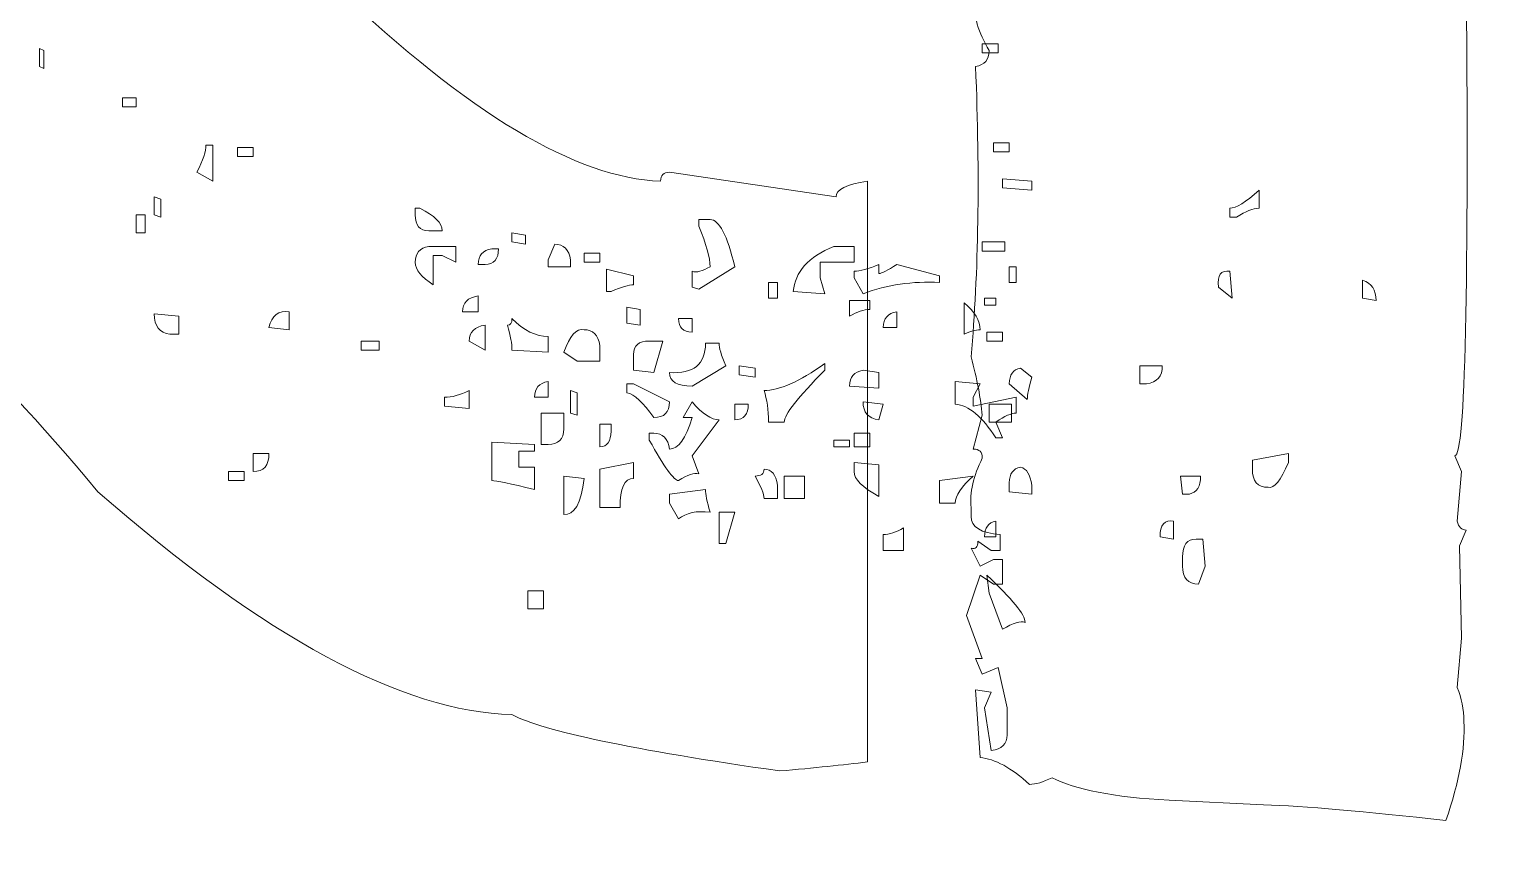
# Model space of a CAD drawing. Header units: centimetres. Extents: x -162 to 162, y -134 to 134.
# Drawn here: x 58.6638 to 58.9185, y -83.1411 to -83 of the extents above; entities that cross this region are included whole.
import ezdxf

# ---------------------------------------------------------------- set-up
doc = ezdxf.new("R2010")
doc.units = ezdxf.units.CM
doc.header["$MEASUREMENT"] = 0
doc.layers.add('Capa 1', color=7, linetype='Continuous')
doc.layers.add('GUIDE', color=7, linetype='Continuous')

msp = doc.modelspace()

# ---------------------------------------------------------------- linework, layer by layer
at = {"layer": 'Capa 1', "lineweight": 9}
msp.add_open_spline([(58.11381, -81.18563), (58.11381, -81.18563), (57.56788, -81.18563), (57.56788, -81.18563), (57.34489, -81.18563), (57.16413, -81.00486), (57.16413, -80.78188), (57.16413, -80.78188), (57.16413, -80.59306), (57.16413, -80.59306), (57.16413, -80.37007), (57.34489, -80.18931), (57.56788, -80.18931), (57.56788, -80.18931), (58.11381, -80.18931), (58.11381, -80.18931), (58.11381, -80.18931), (58.11381, -79.26395), (58.11381, -79.26395), (58.11381, -79.26395), (60.05022, -79.26355), (60.05022, -79.26355), (60.05022, -79.26355), (60.05022, -80.10772), (60.05022, -80.10772), (60.05022, -80.10772), (59.26993, -80.10772), (59.26993, -80.10772), (59.26993, -80.10772), (59.26993, -81.36778), (59.26993, -81.36778), (59.26993, -81.36778), (60.05022, -81.36778), (60.05022, -81.36778), (60.05022, -81.36778), (60.05022, -83.23842), (60.05022, -83.23842), (60.05022, -83.23842), (59.26993, -83.23842), (59.26993, -83.23842), (59.26993, -83.23842), (59.26993, -84.01871), (59.26993, -84.01871), (59.26993, -84.01871), (60.05022, -84.01871), (60.05022, -84.01871), (60.05022, -84.01871), (60.05022, -84.89028), (60.05022, -84.89028), (60.05022, -84.89028), (60.70073, -85.21414), (60.70073, -85.21414), (60.70073, -85.21414), (60.36357, -85.88964), (60.36357, -85.88964), (60.36357, -85.88964), (61.4377, -86.42574), (61.4377, -86.42574), (61.4377, -86.42574), (61.77543, -85.74915), (61.77543, -85.74915), (61.77543, -85.74915), (63.84664, -86.78025), (63.84664, -86.78025), (63.84664, -86.78025), (63.51036, -87.454), (63.51036, -87.454), (63.51036, -87.454), (63.98726, -87.69203), (63.98726, -87.69203), (63.98726, -87.69203), (64.32381, -87.0178), (64.32381, -87.0178), (64.32381, -87.0178), (65.04214, -87.3754), (65.04214, -87.3754), (65.26344, -87.48115), (65.40503, -87.70516), (65.40503, -87.95066), (65.40503, -87.95066), (65.40503, -88.39549), (65.40503, -88.39549), (65.40503, -88.39549), (58.11381, -88.39549), (58.11381, -88.39549), (58.11381, -88.39549), (58.11381, -81.18563), (58.11381, -81.18563)], degree=3, knots=[0, 0, 0, 0, 0.034483, 0.034483, 0.034483, 0.068966, 0.068966, 0.068966, 0.103448, 0.103448, 0.103448, 0.137931, 0.137931, 0.137931, 0.172414, 0.172414, 0.172414, 0.206897, 0.206897, 0.206897, 0.241379, 0.241379, 0.241379, 0.275862, 0.275862, 0.275862, 0.310345, 0.310345, 0.310345, 0.344828, 0.344828, 0.344828, 0.37931, 0.37931, 0.37931, 0.413793, 0.413793, 0.413793, 0.448276, 0.448276, 0.448276, 0.482759, 0.482759, 0.482759, 0.517241, 0.517241, 0.517241, 0.551724, 0.551724, 0.551724, 0.586207, 0.586207, 0.586207, 0.62069, 0.62069, 0.62069, 0.655172, 0.655172, 0.655172, 0.689655, 0.689655, 0.689655, 0.724138, 0.724138, 0.724138, 0.758621, 0.758621, 0.758621, 0.793103, 0.793103, 0.793103, 0.827586, 0.827586, 0.827586, 0.862069, 0.862069, 0.862069, 0.896552, 0.896552, 0.896552, 0.931034, 0.931034, 0.931034, 0.965517, 0.965517, 0.965517, 1, 1, 1, 1], dxfattribs=at)
at = {"layer": 'Capa 1', "color": 4, "lineweight": 9}
msp.add_open_spline([(58.29162, -80.88097), (58.29162, -80.88097), (58.29162, -88.21769), (58.29162, -88.21769), (58.29162, -88.21769), (65.22721, -88.21769), (65.22721, -88.21769), (65.22721, -88.21769), (65.22721, -87.95062), (65.22721, -87.95062), (65.22721, -87.77465), (65.12448, -87.6118), (64.96548, -87.53576), (64.96548, -87.53576), (64.40361, -87.25609), (64.40361, -87.25609), (64.40361, -87.25609), (63.6081, -86.86013), (63.6081, -86.86013), (63.6081, -86.86013), (61.85519, -85.98744), (61.85519, -85.98744), (61.85519, -85.98744), (60.46219, -85.29396), (60.46219, -85.29396), (60.46219, -85.29396), (59.87241, -85.00038), (59.87241, -85.00038), (59.87241, -85.00038), (59.87241, -84.19655), (59.87241, -84.19655), (59.87241, -84.19655), (59.87241, -83.06064), (59.87241, -83.06064), (59.87241, -83.06064), (59.87241, -81.54558), (59.87241, -81.54558), (59.87241, -81.54558), (59.87241, -79.92992), (59.87241, -79.92992), (59.87241, -79.92992), (59.87241, -79.44142), (59.87241, -79.44142), (59.87241, -79.44142), (58.29162, -79.44173), (58.29162, -79.44173), (58.29162, -79.44173), (58.29162, -80.5337), (58.29162, -80.5337)], degree=3, knots=[0, 0, 0, 0, 0.0625, 0.0625, 0.0625, 0.125, 0.125, 0.125, 0.1875, 0.1875, 0.1875, 0.25, 0.25, 0.25, 0.3125, 0.3125, 0.3125, 0.375, 0.375, 0.375, 0.4375, 0.4375, 0.4375, 0.5, 0.5, 0.5, 0.5625, 0.5625, 0.5625, 0.625, 0.625, 0.625, 0.6875, 0.6875, 0.6875, 0.75, 0.75, 0.75, 0.8125, 0.8125, 0.8125, 0.875, 0.875, 0.875, 0.9375, 0.9375, 0.9375, 1, 1, 1, 1], dxfattribs=at)
at = {"layer": 'Capa 1', "color": 2, "lineweight": 9}
for points, knots in [([(58.91448, -82.88165), (58.91448, -82.88165), (58.91488, -82.88282), (58.91488, -82.88282), (58.91383, -82.90213), (58.91357, -82.92053), (58.91409, -82.93801), (58.91409, -82.9401), (58.91383, -82.94205), (58.91331, -82.94388), (58.91331, -82.94466), (58.9137, -82.94519), (58.91448, -82.94545), (58.91318, -82.95849), (58.91279, -82.97141), (58.91331, -82.98419), (58.91331, -82.98419), (58.91214, -82.98419), (58.91214, -82.98419), (58.91214, -82.98419), (58.9137, -82.98732), (58.9137, -82.98732), (58.91422, -83.04525), (58.91357, -83.07421), (58.91174, -83.07421), (58.91174, -83.07421), (58.91292, -83.07695), (58.91292, -83.07695), (58.91292, -83.07695), (58.91214, -83.08556), (58.91214, -83.08556), (58.9124, -83.08661), (58.91292, -83.08713), (58.9137, -83.08713), (58.9137, -83.08713), (58.91253, -83.08987), (58.91253, -83.08987), (58.91253, -83.08987), (58.91292, -83.10591), (58.91292, -83.10591), (58.91292, -83.10591), (58.91214, -83.11452), (58.91214, -83.11452), (58.91292, -83.11635), (58.91331, -83.11831), (58.91331, -83.1204), (58.91357, -83.12509), (58.91253, -83.13083), (58.91018, -83.13762), (58.89609, -83.13605), (58.88552, -83.13514), (58.87848, -83.13488), (58.87848, -83.13488), (58.86204, -83.13409), (58.86204, -83.13409), (58.85238, -83.13357), (58.8456, -83.13227), (58.84169, -83.13018), (58.84012, -83.13096), (58.83882, -83.13135), (58.83777, -83.13135), (58.83464, -83.12848), (58.83177, -83.12692), (58.82916, -83.12666), (58.82916, -83.12666), (58.82838, -83.11492), (58.82838, -83.11492), (58.82838, -83.11492), (58.83112, -83.11531), (58.83112, -83.11531), (58.83112, -83.11531), (58.82995, -83.11805), (58.82995, -83.11805), (58.82995, -83.11805), (58.83112, -83.12548), (58.83112, -83.12548), (58.83295, -83.12522), (58.83386, -83.12431), (58.83386, -83.12274), (58.83386, -83.12274), (58.83386, -83.11805), (58.83386, -83.11805), (58.83386, -83.11805), (58.83229, -83.111), (58.83229, -83.111), (58.83229, -83.111), (58.82955, -83.11218), (58.82955, -83.11218), (58.82955, -83.11218), (58.82838, -83.10944), (58.82838, -83.10944), (58.82838, -83.10944), (58.82955, -83.10944), (58.82955, -83.10944), (58.82955, -83.10944), (58.82681, -83.102), (58.82681, -83.102), (58.82681, -83.102), (58.82916, -83.09496), (58.82916, -83.09496), (58.82916, -83.09496), (58.83151, -83.09652), (58.83151, -83.09652), (58.83151, -83.09652), (58.83308, -83.09652), (58.83308, -83.09652), (58.83308, -83.09652), (58.83308, -83.09222), (58.83308, -83.09222), (58.83308, -83.09222), (58.83151, -83.09222), (58.83151, -83.09222), (58.83151, -83.09222), (58.82916, -83.09339), (58.82916, -83.09339), (58.82916, -83.09339), (58.8276, -83.09026), (58.8276, -83.09026), (58.82838, -83.09052), (58.82877, -83.09013), (58.82877, -83.08908), (58.82877, -83.08908), (58.83112, -83.09065), (58.83112, -83.09065), (58.83112, -83.09065), (58.83268, -83.09065), (58.83268, -83.09065), (58.83268, -83.09065), (58.83268, -83.08791), (58.83268, -83.08791), (58.82929, -83.08765), (58.8276, -83.08661), (58.8276, -83.08478), (58.8276, -83.08478), (58.8276, -83.08321), (58.8276, -83.08321), (58.82734, -83.0806), (58.82799, -83.07773), (58.82955, -83.0746), (58.82955, -83.07356), (58.82903, -83.07304), (58.82799, -83.07304), (58.82799, -83.07304), (58.82955, -83.06717), (58.82955, -83.06717), (58.82929, -83.0643), (58.82864, -83.0609), (58.8276, -83.05699), (58.8289, -83.04238), (58.82916, -83.02555), (58.82838, -83.0065), (58.82995, -83.00624), (58.83073, -83.00533), (58.83073, -83.00376), (58.8289, -83.00063), (58.82799, -82.99763), (58.82799, -82.99476), (58.82721, -82.9778), (58.8289, -82.96684), (58.83308, -82.96188), (58.83308, -82.96188), (58.83308, -82.96032), (58.83308, -82.96032), (58.83308, -82.96032), (58.82916, -82.96032), (58.82916, -82.96032), (58.82916, -82.96032), (58.82916, -82.95875), (58.82916, -82.95875), (58.82916, -82.95771), (58.82955, -82.95719), (58.83034, -82.95719), (58.83034, -82.95719), (58.82877, -82.95445), (58.82877, -82.95445), (58.82877, -82.95445), (58.83112, -82.94858), (58.83112, -82.94858), (58.83112, -82.94858), (58.82838, -82.94271), (58.82838, -82.94271), (58.82838, -82.93984), (58.82968, -82.93853), (58.83229, -82.93879), (58.83229, -82.93879), (58.8319, -82.93566), (58.8319, -82.93566), (58.83034, -82.93566), (58.82955, -82.93514), (58.82955, -82.9341), (58.82955, -82.9307), (58.82955, -82.92053), (58.82955, -82.90357), (58.82955, -82.90357), (58.82799, -82.90083), (58.82799, -82.90083), (58.82799, -82.90083), (58.83034, -82.89222), (58.83034, -82.89222), (58.83034, -82.89117), (58.82995, -82.88974), (58.82916, -82.88791), (58.82916, -82.88452), (58.82929, -82.88139), (58.82955, -82.87852), (58.83242, -82.87878), (58.83516, -82.8793), (58.83777, -82.88008), (58.83986, -82.88035), (58.84156, -82.87878), (58.84286, -82.87539), (58.8439, -82.87539), (58.84443, -82.87761), (58.84443, -82.88204), (58.85591, -82.8763), (58.86726, -82.87461), (58.87848, -82.87695), (58.87848, -82.87695), (58.87848, -82.87069), (58.87848, -82.87069), (58.87848, -82.87069), (58.88083, -82.87891), (58.88083, -82.87891), (58.89361, -82.88022), (58.90483, -82.88113), (58.91448, -82.88165)], [0, 0, 0, 0, 0.013333, 0.013333, 0.013333, 0.026667, 0.026667, 0.026667, 0.04, 0.04, 0.04, 0.053333, 0.053333, 0.053333, 0.066667, 0.066667, 0.066667, 0.08, 0.08, 0.08, 0.093333, 0.093333, 0.093333, 0.106667, 0.106667, 0.106667, 0.12, 0.12, 0.12, 0.133333, 0.133333, 0.133333, 0.146667, 0.146667, 0.146667, 0.16, 0.16, 0.16, 0.173333, 0.173333, 0.173333, 0.186667, 0.186667, 0.186667, 0.2, 0.2, 0.2, 0.213333, 0.213333, 0.213333, 0.226667, 0.226667, 0.226667, 0.24, 0.24, 0.24, 0.253333, 0.253333, 0.253333, 0.266667, 0.266667, 0.266667, 0.28, 0.28, 0.28, 0.293333, 0.293333, 0.293333, 0.306667, 0.306667, 0.306667, 0.32, 0.32, 0.32, 0.333333, 0.333333, 0.333333, 0.346667, 0.346667, 0.346667, 0.36, 0.36, 0.36, 0.373333, 0.373333, 0.373333, 0.386667, 0.386667, 0.386667, 0.4, 0.4, 0.4, 0.413333, 0.413333, 0.413333, 0.426667, 0.426667, 0.426667, 0.44, 0.44, 0.44, 0.453333, 0.453333, 0.453333, 0.466667, 0.466667, 0.466667, 0.48, 0.48, 0.48, 0.493333, 0.493333, 0.493333, 0.506667, 0.506667, 0.506667, 0.52, 0.52, 0.52, 0.533333, 0.533333, 0.533333, 0.546667, 0.546667, 0.546667, 0.56, 0.56, 0.56, 0.573333, 0.573333, 0.573333, 0.586667, 0.586667, 0.586667, 0.6, 0.6, 0.6, 0.613333, 0.613333, 0.613333, 0.626667, 0.626667, 0.626667, 0.64, 0.64, 0.64, 0.653333, 0.653333, 0.653333, 0.666667, 0.666667, 0.666667, 0.68, 0.68, 0.68, 0.693333, 0.693333, 0.693333, 0.706667, 0.706667, 0.706667, 0.72, 0.72, 0.72, 0.733333, 0.733333, 0.733333, 0.746667, 0.746667, 0.746667, 0.76, 0.76, 0.76, 0.773333, 0.773333, 0.773333, 0.786667, 0.786667, 0.786667, 0.8, 0.8, 0.8, 0.813333, 0.813333, 0.813333, 0.826667, 0.826667, 0.826667, 0.84, 0.84, 0.84, 0.853333, 0.853333, 0.853333, 0.866667, 0.866667, 0.866667, 0.88, 0.88, 0.88, 0.893333, 0.893333, 0.893333, 0.906667, 0.906667, 0.906667, 0.92, 0.92, 0.92, 0.933333, 0.933333, 0.933333, 0.946667, 0.946667, 0.946667, 0.96, 0.96, 0.96, 0.973333, 0.973333, 0.973333, 0.986667, 0.986667, 0.986667, 1, 1, 1, 1]), ([(58.80959, -83.12744), (58.80542, -83.12796), (58.80033, -83.12848), (58.79433, -83.12901), (58.76876, -83.12535), (58.75323, -83.12209), (58.74775, -83.11922), (58.72871, -83.1187), (58.7047, -83.10578), (58.67574, -83.08047), (58.65513, -83.05569), (58.64065, -83.04316), (58.6323, -83.0429), (58.60307, -83.01289), (58.58846, -82.99724), (58.58846, -82.99593), (58.58846, -82.99593), (58.58142, -82.99711), (58.58142, -82.99711), (58.58142, -82.98902), (58.57163, -82.98406), (58.55206, -82.98224), (58.55206, -82.98224), (58.54658, -82.98341), (58.54658, -82.98341), (58.54658, -82.98341), (58.54384, -82.98185), (58.54384, -82.98185), (58.54384, -82.98185), (58.54384, -82.98341), (58.54384, -82.98341), (58.54384, -82.98341), (58.53602, -82.98145), (58.53602, -82.98145), (58.53602, -82.98145), (58.52349, -82.98106), (58.52349, -82.98106), (58.51827, -82.9808), (58.51136, -82.98002), (58.50275, -82.97871), (58.50144, -82.97976), (58.49923, -82.98015), (58.49609, -82.97989), (58.49531, -82.97989), (58.49244, -82.97924), (58.48748, -82.97793), (58.4854, -82.97897), (58.48383, -82.9795), (58.48279, -82.9795), (58.48279, -82.9795), (58.48005, -82.97793), (58.48005, -82.97793), (58.47013, -82.97845), (58.46283, -82.98054), (58.45813, -82.98419), (58.45813, -82.98419), (58.45265, -82.98419), (58.45265, -82.98419), (58.45265, -82.98419), (58.45148, -82.9838), (58.45148, -82.9838), (58.44626, -82.9838), (58.44169, -82.9838), (58.43778, -82.9838), (58.43778, -82.9838), (58.437, -82.98341), (58.437, -82.98341), (58.42969, -82.98341), (58.42564, -82.98354), (58.42486, -82.9838), (58.42486, -82.9838), (58.42291, -82.98341), (58.42291, -82.98341), (58.41586, -82.98341), (58.40921, -82.98315), (58.40294, -82.98263), (58.40216, -82.98263), (58.40151, -82.98276), (58.40099, -82.98302), (58.40073, -82.98302), (58.4006, -82.98289), (58.4006, -82.98263), (58.39799, -82.98263), (58.39551, -82.98263), (58.39316, -82.98263), (58.39316, -82.98263), (58.39316, -82.97284), (58.39316, -82.97284), (58.39316, -82.95954), (58.39564, -82.94662), (58.4006, -82.9341), (58.41599, -82.91688), (58.42369, -82.90722), (58.42369, -82.90513), (58.42264, -82.90513), (58.42212, -82.90461), (58.42212, -82.90357), (58.42212, -82.90357), (58.42212, -82.90044), (58.42212, -82.90044), (58.42212, -82.90044), (58.42369, -82.90044), (58.42369, -82.90044), (58.42551, -82.90044), (58.42643, -82.902), (58.42643, -82.90513), (58.446, -82.89026), (58.461, -82.88309), (58.47144, -82.88361), (58.47144, -82.88361), (58.47574, -82.88674), (58.47574, -82.88674), (58.47574, -82.88126), (58.48592, -82.878), (58.50627, -82.87695), (58.51671, -82.87852), (58.52623, -82.87943), (58.53484, -82.87969), (58.54032, -82.87995), (58.5471, -82.87969), (58.55519, -82.87891), (58.57398, -82.88204), (58.5899, -82.88726), (58.60294, -82.89457), (58.61521, -82.89509), (58.63738, -82.91113), (58.66948, -82.94271), (58.6974, -82.9761), (58.71331, -82.9928), (58.71723, -82.9928), (58.74019, -83.01472), (58.75897, -83.02594), (58.77359, -83.02646), (58.77359, -83.02542), (58.77411, -83.0249), (58.77515, -83.0249), (58.77515, -83.0249), (58.80411, -83.0292), (58.80411, -83.0292), (58.80411, -83.0279), (58.80594, -83.02698), (58.80959, -83.02646), (58.80959, -83.02646), (58.80959, -83.12744), (58.80959, -83.12744)], [0, 0, 0, 0, 0.020833, 0.020833, 0.020833, 0.041667, 0.041667, 0.041667, 0.0625, 0.0625, 0.0625, 0.083333, 0.083333, 0.083333, 0.104167, 0.104167, 0.104167, 0.125, 0.125, 0.125, 0.145833, 0.145833, 0.145833, 0.166667, 0.166667, 0.166667, 0.1875, 0.1875, 0.1875, 0.208333, 0.208333, 0.208333, 0.229167, 0.229167, 0.229167, 0.25, 0.25, 0.25, 0.270833, 0.270833, 0.270833, 0.291667, 0.291667, 0.291667, 0.3125, 0.3125, 0.3125, 0.333333, 0.333333, 0.333333, 0.354167, 0.354167, 0.354167, 0.375, 0.375, 0.375, 0.395833, 0.395833, 0.395833, 0.416667, 0.416667, 0.416667, 0.4375, 0.4375, 0.4375, 0.458333, 0.458333, 0.458333, 0.479167, 0.479167, 0.479167, 0.5, 0.5, 0.5, 0.520833, 0.520833, 0.520833, 0.541667, 0.541667, 0.541667, 0.5625, 0.5625, 0.5625, 0.583333, 0.583333, 0.583333, 0.604167, 0.604167, 0.604167, 0.625, 0.625, 0.625, 0.645833, 0.645833, 0.645833, 0.666667, 0.666667, 0.666667, 0.6875, 0.6875, 0.6875, 0.708333, 0.708333, 0.708333, 0.729167, 0.729167, 0.729167, 0.75, 0.75, 0.75, 0.770833, 0.770833, 0.770833, 0.791667, 0.791667, 0.791667, 0.8125, 0.8125, 0.8125, 0.833333, 0.833333, 0.833333, 0.854167, 0.854167, 0.854167, 0.875, 0.875, 0.875, 0.895833, 0.895833, 0.895833, 0.916667, 0.916667, 0.916667, 0.9375, 0.9375, 0.9375, 0.958333, 0.958333, 0.958333, 0.979167, 0.979167, 0.979167, 1, 1, 1, 1]), ([(58.66556, -83.0065), (58.66556, -83.0065), (58.66635, -83.00689), (58.66635, -83.00689), (58.66635, -83.00689), (58.66635, -83.00376), (58.66635, -83.00376), (58.66635, -83.00376), (58.66556, -83.00337), (58.66556, -83.00337), (58.66556, -83.00337), (58.66556, -83.0065), (58.66556, -83.0065)], [0, 0, 0, 0, 0.25, 0.25, 0.25, 0.5, 0.5, 0.5, 0.75, 0.75, 0.75, 1, 1, 1, 1]), ([(58.83229, -83.00415), (58.83229, -83.00415), (58.83229, -83.00259), (58.83229, -83.00259), (58.83229, -83.00259), (58.82955, -83.00259), (58.82955, -83.00259), (58.82955, -83.00259), (58.82955, -83.00415), (58.82955, -83.00415), (58.82955, -83.00415), (58.83229, -83.00415), (58.83229, -83.00415)], [0, 0, 0, 0, 0.25, 0.25, 0.25, 0.5, 0.5, 0.5, 0.75, 0.75, 0.75, 1, 1, 1, 1]), ([(58.68004, -83.01355), (58.68004, -83.01355), (58.68239, -83.01355), (58.68239, -83.01355), (58.68239, -83.01355), (58.68239, -83.01198), (58.68239, -83.01198), (58.68239, -83.01198), (58.68004, -83.01198), (58.68004, -83.01198), (58.68004, -83.01198), (58.68004, -83.01355), (58.68004, -83.01355)], [0, 0, 0, 0, 0.25, 0.25, 0.25, 0.5, 0.5, 0.5, 0.75, 0.75, 0.75, 1, 1, 1, 1]), ([(58.69296, -83.0249), (58.69296, -83.0249), (58.6957, -83.02646), (58.6957, -83.02646), (58.6957, -83.02646), (58.6957, -83.0202), (58.6957, -83.0202), (58.6957, -83.0202), (58.69453, -83.0202), (58.69453, -83.0202), (58.69453, -83.02124), (58.694, -83.02281), (58.69296, -83.0249)], [0, 0, 0, 0, 0.25, 0.25, 0.25, 0.5, 0.5, 0.5, 0.75, 0.75, 0.75, 1, 1, 1, 1]), ([(58.70001, -83.02216), (58.70001, -83.02216), (58.70275, -83.02216), (58.70275, -83.02216), (58.70275, -83.02216), (58.70275, -83.02059), (58.70275, -83.02059), (58.70275, -83.02059), (58.70001, -83.02059), (58.70001, -83.02059), (58.70001, -83.02059), (58.70001, -83.02216), (58.70001, -83.02216)], [0, 0, 0, 0, 0.25, 0.25, 0.25, 0.5, 0.5, 0.5, 0.75, 0.75, 0.75, 1, 1, 1, 1]), ([(58.83425, -83.02137), (58.83425, -83.02137), (58.83425, -83.01981), (58.83425, -83.01981), (58.83425, -83.01981), (58.83151, -83.01981), (58.83151, -83.01981), (58.83151, -83.01981), (58.83151, -83.02137), (58.83151, -83.02137), (58.83151, -83.02137), (58.83425, -83.02137), (58.83425, -83.02137)], [0, 0, 0, 0, 0.25, 0.25, 0.25, 0.5, 0.5, 0.5, 0.75, 0.75, 0.75, 1, 1, 1, 1]), ([(58.83816, -83.02803), (58.83816, -83.02803), (58.83816, -83.02646), (58.83816, -83.02646), (58.83816, -83.02646), (58.83308, -83.02607), (58.83308, -83.02607), (58.83308, -83.02607), (58.83308, -83.02764), (58.83308, -83.02764), (58.83308, -83.02764), (58.83816, -83.02803), (58.83816, -83.02803)], [0, 0, 0, 0, 0.25, 0.25, 0.25, 0.5, 0.5, 0.5, 0.75, 0.75, 0.75, 1, 1, 1, 1]), ([(58.87769, -83.03116), (58.87769, -83.03116), (58.87769, -83.02803), (58.87769, -83.02803), (58.87535, -83.03012), (58.87365, -83.03116), (58.87261, -83.03116), (58.87261, -83.03116), (58.87261, -83.03273), (58.87261, -83.03273), (58.87261, -83.03273), (58.87378, -83.03273), (58.87378, -83.03273), (58.87535, -83.03168), (58.87665, -83.03116), (58.87769, -83.03116)], [0, 0, 0, 0, 0.2, 0.2, 0.2, 0.4, 0.4, 0.4, 0.6, 0.6, 0.6, 0.8, 0.8, 0.8, 1, 1, 1, 1]), ([(58.68552, -83.03233), (58.68552, -83.03233), (58.6867, -83.03273), (58.6867, -83.03273), (58.6867, -83.03273), (58.6867, -83.02959), (58.6867, -83.02959), (58.6867, -83.02959), (58.68552, -83.0292), (58.68552, -83.0292), (58.68552, -83.0292), (58.68552, -83.03233), (58.68552, -83.03233)], [0, 0, 0, 0, 0.25, 0.25, 0.25, 0.5, 0.5, 0.5, 0.75, 0.75, 0.75, 1, 1, 1, 1]), ([(58.73171, -83.03116), (58.73171, -83.03116), (58.73092, -83.03116), (58.73092, -83.03116), (58.73092, -83.03116), (58.73092, -83.03233), (58.73092, -83.03233), (58.73092, -83.03416), (58.73171, -83.03507), (58.73327, -83.03507), (58.73327, -83.03507), (58.73562, -83.03507), (58.73562, -83.03507), (58.73562, -83.03377), (58.73432, -83.03246), (58.73171, -83.03116)], [0, 0, 0, 0, 0.2, 0.2, 0.2, 0.4, 0.4, 0.4, 0.6, 0.6, 0.6, 0.8, 0.8, 0.8, 1, 1, 1, 1]), ([(58.68239, -83.03546), (58.68239, -83.03546), (58.68396, -83.03546), (58.68396, -83.03546), (58.68396, -83.03546), (58.68396, -83.03233), (58.68396, -83.03233), (58.68396, -83.03233), (58.68239, -83.03233), (58.68239, -83.03233), (58.68239, -83.03233), (58.68239, -83.03546), (58.68239, -83.03546)], [0, 0, 0, 0, 0.25, 0.25, 0.25, 0.5, 0.5, 0.5, 0.75, 0.75, 0.75, 1, 1, 1, 1]), ([(58.7822, -83.03312), (58.7822, -83.03312), (58.78024, -83.03312), (58.78024, -83.03312), (58.78024, -83.03312), (58.78024, -83.03429), (58.78024, -83.03429), (58.78154, -83.03742), (58.7822, -83.03977), (58.7822, -83.04134), (58.78089, -83.04212), (58.77985, -83.04238), (58.77907, -83.04212), (58.77907, -83.04212), (58.77907, -83.04486), (58.77907, -83.04486), (58.77907, -83.04486), (58.78024, -83.04525), (58.78024, -83.04525), (58.78024, -83.04525), (58.7865, -83.04134), (58.7865, -83.04134), (58.7852, -83.03586), (58.78376, -83.03312), (58.7822, -83.03312)], [0, 0, 0, 0, 0.125, 0.125, 0.125, 0.25, 0.25, 0.25, 0.375, 0.375, 0.375, 0.5, 0.5, 0.5, 0.625, 0.625, 0.625, 0.75, 0.75, 0.75, 0.875, 0.875, 0.875, 1, 1, 1, 1]), ([(58.7501, -83.03586), (58.7501, -83.03586), (58.74775, -83.03546), (58.74775, -83.03546), (58.74775, -83.03546), (58.74775, -83.03703), (58.74775, -83.03703), (58.74775, -83.03703), (58.7501, -83.03742), (58.7501, -83.03742), (58.7501, -83.03742), (58.7501, -83.03586), (58.7501, -83.03586)], [0, 0, 0, 0, 0.25, 0.25, 0.25, 0.5, 0.5, 0.5, 0.75, 0.75, 0.75, 1, 1, 1, 1]), ([(58.73797, -83.03781), (58.73797, -83.03781), (58.73327, -83.03781), (58.73327, -83.03781), (58.73171, -83.03807), (58.73092, -83.03899), (58.73092, -83.04055), (58.73092, -83.04186), (58.73197, -83.04316), (58.73406, -83.04447), (58.73406, -83.04447), (58.73406, -83.03938), (58.73406, -83.03938), (58.73406, -83.03938), (58.73562, -83.03938), (58.73562, -83.03938), (58.73562, -83.03938), (58.73797, -83.04055), (58.73797, -83.04055), (58.73797, -83.04055), (58.73797, -83.03781), (58.73797, -83.03781)], [0, 0, 0, 0, 0.142857, 0.142857, 0.142857, 0.285714, 0.285714, 0.285714, 0.428571, 0.428571, 0.428571, 0.571429, 0.571429, 0.571429, 0.714286, 0.714286, 0.714286, 0.857143, 0.857143, 0.857143, 1, 1, 1, 1]), ([(58.74541, -83.0382), (58.74541, -83.0382), (58.74423, -83.0382), (58.74423, -83.0382), (58.74267, -83.03847), (58.74188, -83.03938), (58.74188, -83.04094), (58.74188, -83.04094), (58.74306, -83.04094), (58.74306, -83.04094), (58.74462, -83.04094), (58.74541, -83.04003), (58.74541, -83.0382)], [0, 0, 0, 0, 0.25, 0.25, 0.25, 0.5, 0.5, 0.5, 0.75, 0.75, 0.75, 1, 1, 1, 1]), ([(58.75519, -83.03742), (58.75519, -83.03742), (58.75402, -83.04016), (58.75402, -83.04016), (58.75402, -83.04016), (58.75402, -83.04134), (58.75402, -83.04134), (58.75402, -83.04134), (58.75793, -83.04134), (58.75793, -83.04134), (58.75793, -83.04134), (58.75793, -83.04016), (58.75793, -83.04016), (58.75767, -83.03833), (58.75676, -83.03742), (58.75519, -83.03742)], [0, 0, 0, 0, 0.2, 0.2, 0.2, 0.4, 0.4, 0.4, 0.6, 0.6, 0.6, 0.8, 0.8, 0.8, 1, 1, 1, 1]), ([(58.76302, -83.03899), (58.76302, -83.03899), (58.76028, -83.03899), (58.76028, -83.03899), (58.76028, -83.03899), (58.76028, -83.04055), (58.76028, -83.04055), (58.76028, -83.04055), (58.76302, -83.04055), (58.76302, -83.04055), (58.76302, -83.04055), (58.76302, -83.03899), (58.76302, -83.03899)], [0, 0, 0, 0, 0.25, 0.25, 0.25, 0.5, 0.5, 0.5, 0.75, 0.75, 0.75, 1, 1, 1, 1]), ([(58.80724, -83.03781), (58.80724, -83.03781), (58.80372, -83.03781), (58.80372, -83.03781), (58.79929, -83.03964), (58.79694, -83.04225), (58.79668, -83.04564), (58.79668, -83.04564), (58.80216, -83.04603), (58.80216, -83.04603), (58.80216, -83.04603), (58.80137, -83.04329), (58.80137, -83.04329), (58.80137, -83.04329), (58.80137, -83.04055), (58.80137, -83.04055), (58.80137, -83.04055), (58.80724, -83.04055), (58.80724, -83.04055), (58.80724, -83.04055), (58.80724, -83.03781), (58.80724, -83.03781)], [0, 0, 0, 0, 0.142857, 0.142857, 0.142857, 0.285714, 0.285714, 0.285714, 0.428571, 0.428571, 0.428571, 0.571429, 0.571429, 0.571429, 0.714286, 0.714286, 0.714286, 0.857143, 0.857143, 0.857143, 1, 1, 1, 1]), ([(58.83347, -83.0386), (58.83347, -83.0386), (58.83347, -83.03703), (58.83347, -83.03703), (58.83347, -83.03703), (58.82955, -83.03703), (58.82955, -83.03703), (58.82955, -83.03703), (58.82955, -83.0386), (58.82955, -83.0386), (58.82955, -83.0386), (58.83347, -83.0386), (58.83347, -83.0386)], [0, 0, 0, 0, 0.25, 0.25, 0.25, 0.5, 0.5, 0.5, 0.75, 0.75, 0.75, 1, 1, 1, 1]), ([(58.82212, -83.0429), (58.82212, -83.0429), (58.81468, -83.04094), (58.81468, -83.04094), (58.81312, -83.04199), (58.81207, -83.04251), (58.81155, -83.04251), (58.81155, -83.04251), (58.81155, -83.04094), (58.81155, -83.04094), (58.80972, -83.04173), (58.80829, -83.04212), (58.80724, -83.04212), (58.80724, -83.04212), (58.80724, -83.04329), (58.80724, -83.04329), (58.80724, -83.04329), (58.80881, -83.04603), (58.80881, -83.04603), (58.81299, -83.04447), (58.81742, -83.04381), (58.82212, -83.04408), (58.82212, -83.04408), (58.82212, -83.0429), (58.82212, -83.0429)], [0, 0, 0, 0, 0.125, 0.125, 0.125, 0.25, 0.25, 0.25, 0.375, 0.375, 0.375, 0.5, 0.5, 0.5, 0.625, 0.625, 0.625, 0.75, 0.75, 0.75, 0.875, 0.875, 0.875, 1, 1, 1, 1]), ([(58.83542, -83.04134), (58.83542, -83.04134), (58.83425, -83.04134), (58.83425, -83.04134), (58.83425, -83.04134), (58.83425, -83.04408), (58.83425, -83.04408), (58.83425, -83.04408), (58.83542, -83.04408), (58.83542, -83.04408), (58.83542, -83.04408), (58.83542, -83.04134), (58.83542, -83.04134)], [0, 0, 0, 0, 0.25, 0.25, 0.25, 0.5, 0.5, 0.5, 0.75, 0.75, 0.75, 1, 1, 1, 1]), ([(58.76889, -83.0429), (58.76889, -83.0429), (58.76419, -83.04173), (58.76419, -83.04173), (58.76419, -83.04173), (58.76419, -83.04564), (58.76419, -83.04564), (58.76419, -83.04564), (58.76498, -83.04564), (58.76498, -83.04564), (58.7668, -83.04486), (58.76811, -83.04447), (58.76889, -83.04447), (58.76889, -83.04447), (58.76889, -83.0429), (58.76889, -83.0429)], [0, 0, 0, 0, 0.2, 0.2, 0.2, 0.4, 0.4, 0.4, 0.6, 0.6, 0.6, 0.8, 0.8, 0.8, 1, 1, 1, 1]), ([(58.79394, -83.04408), (58.79394, -83.04408), (58.79237, -83.04408), (58.79237, -83.04408), (58.79237, -83.04408), (58.79237, -83.04681), (58.79237, -83.04681), (58.79237, -83.04681), (58.79394, -83.04681), (58.79394, -83.04681), (58.79394, -83.04681), (58.79394, -83.04408), (58.79394, -83.04408)], [0, 0, 0, 0, 0.25, 0.25, 0.25, 0.5, 0.5, 0.5, 0.75, 0.75, 0.75, 1, 1, 1, 1]), ([(58.873, -83.04681), (58.873, -83.04681), (58.87261, -83.04212), (58.87261, -83.04212), (58.87104, -83.04186), (58.87039, -83.04277), (58.87065, -83.04486), (58.87065, -83.04486), (58.873, -83.04681), (58.873, -83.04681)], [0, 0, 0, 0, 0.333333, 0.333333, 0.333333, 0.666667, 0.666667, 0.666667, 1, 1, 1, 1]), ([(58.8957, -83.04681), (58.8957, -83.04681), (58.89805, -83.04721), (58.89805, -83.04721), (58.89805, -83.04538), (58.89726, -83.04421), (58.8957, -83.04368), (58.8957, -83.04368), (58.8957, -83.04681), (58.8957, -83.04681)], [0, 0, 0, 0, 0.333333, 0.333333, 0.333333, 0.666667, 0.666667, 0.666667, 1, 1, 1, 1]), ([(58.74188, -83.04642), (58.74006, -83.04668), (58.73914, -83.0476), (58.73914, -83.04916), (58.73914, -83.04916), (58.74188, -83.04916), (58.74188, -83.04916), (58.74188, -83.04916), (58.74188, -83.04642), (58.74188, -83.04642)], [0, 0, 0, 0, 0.333333, 0.333333, 0.333333, 0.666667, 0.666667, 0.666667, 1, 1, 1, 1]), ([(58.70548, -83.0519), (58.70548, -83.0519), (58.70901, -83.05229), (58.70901, -83.05229), (58.70901, -83.05229), (58.70901, -83.04916), (58.70901, -83.04916), (58.70718, -83.0489), (58.70601, -83.04982), (58.70548, -83.0519)], [0, 0, 0, 0, 0.333333, 0.333333, 0.333333, 0.666667, 0.666667, 0.666667, 1, 1, 1, 1]), ([(58.77006, -83.04877), (58.77006, -83.04877), (58.76772, -83.04838), (58.76772, -83.04838), (58.76772, -83.04838), (58.76772, -83.05112), (58.76772, -83.05112), (58.76772, -83.05112), (58.77006, -83.05151), (58.77006, -83.05151), (58.77006, -83.05151), (58.77006, -83.04877), (58.77006, -83.04877)], [0, 0, 0, 0, 0.25, 0.25, 0.25, 0.5, 0.5, 0.5, 0.75, 0.75, 0.75, 1, 1, 1, 1]), ([(58.80998, -83.04721), (58.80998, -83.04721), (58.80646, -83.04721), (58.80646, -83.04721), (58.80646, -83.04721), (58.80646, -83.04995), (58.80646, -83.04995), (58.80777, -83.04916), (58.80894, -83.04877), (58.80998, -83.04877), (58.80998, -83.04877), (58.80998, -83.04721), (58.80998, -83.04721)], [0, 0, 0, 0, 0.25, 0.25, 0.25, 0.5, 0.5, 0.5, 0.75, 0.75, 0.75, 1, 1, 1, 1]), ([(58.81468, -83.04916), (58.81312, -83.04942), (58.81233, -83.05034), (58.81233, -83.0519), (58.81233, -83.0519), (58.81468, -83.0519), (58.81468, -83.0519), (58.81468, -83.0519), (58.81468, -83.04916), (58.81468, -83.04916)], [0, 0, 0, 0, 0.333333, 0.333333, 0.333333, 0.666667, 0.666667, 0.666667, 1, 1, 1, 1]), ([(58.82642, -83.0476), (58.82642, -83.0476), (58.82642, -83.05308), (58.82642, -83.05308), (58.82747, -83.05256), (58.82838, -83.05229), (58.82916, -83.05229), (58.82916, -83.05073), (58.82825, -83.04916), (58.82642, -83.0476)], [0, 0, 0, 0, 0.333333, 0.333333, 0.333333, 0.666667, 0.666667, 0.666667, 1, 1, 1, 1]), ([(58.8319, -83.04681), (58.8319, -83.04681), (58.82995, -83.04681), (58.82995, -83.04681), (58.82995, -83.04681), (58.82995, -83.04799), (58.82995, -83.04799), (58.82995, -83.04799), (58.8319, -83.04799), (58.8319, -83.04799), (58.8319, -83.04799), (58.8319, -83.04681), (58.8319, -83.04681)], [0, 0, 0, 0, 0.25, 0.25, 0.25, 0.5, 0.5, 0.5, 0.75, 0.75, 0.75, 1, 1, 1, 1]), ([(58.68826, -83.05308), (58.68826, -83.05308), (58.68983, -83.05308), (58.68983, -83.05308), (58.68983, -83.05308), (58.68983, -83.04995), (58.68983, -83.04995), (58.68983, -83.04995), (58.68552, -83.04955), (58.68552, -83.04955), (58.68552, -83.05164), (58.68644, -83.05282), (58.68826, -83.05308)], [0, 0, 0, 0, 0.25, 0.25, 0.25, 0.5, 0.5, 0.5, 0.75, 0.75, 0.75, 1, 1, 1, 1]), ([(58.74306, -83.05151), (58.74123, -83.05177), (58.74032, -83.05269), (58.74032, -83.05425), (58.74032, -83.05425), (58.74306, -83.05582), (58.74306, -83.05582), (58.74306, -83.05582), (58.74306, -83.05151), (58.74306, -83.05151)], [0, 0, 0, 0, 0.333333, 0.333333, 0.333333, 0.666667, 0.666667, 0.666667, 1, 1, 1, 1]), ([(58.75402, -83.05347), (58.75193, -83.05347), (58.74984, -83.05242), (58.74775, -83.05034), (58.74775, -83.05112), (58.74749, -83.05151), (58.74697, -83.05151), (58.74749, -83.05334), (58.74775, -83.05477), (58.74775, -83.05582), (58.74775, -83.05582), (58.75402, -83.05621), (58.75402, -83.05621), (58.75402, -83.05621), (58.75402, -83.05347), (58.75402, -83.05347)], [0, 0, 0, 0, 0.2, 0.2, 0.2, 0.4, 0.4, 0.4, 0.6, 0.6, 0.6, 0.8, 0.8, 0.8, 1, 1, 1, 1]), ([(58.77907, -83.05034), (58.77907, -83.05034), (58.77672, -83.05034), (58.77672, -83.05034), (58.77672, -83.0519), (58.7775, -83.05269), (58.77907, -83.05269), (58.77907, -83.05269), (58.77907, -83.05034), (58.77907, -83.05034)], [0, 0, 0, 0, 0.333333, 0.333333, 0.333333, 0.666667, 0.666667, 0.666667, 1, 1, 1, 1]), ([(58.72153, -83.05582), (58.72153, -83.05582), (58.72466, -83.05582), (58.72466, -83.05582), (58.72466, -83.05582), (58.72466, -83.05425), (58.72466, -83.05425), (58.72466, -83.05425), (58.72153, -83.05425), (58.72153, -83.05425), (58.72153, -83.05425), (58.72153, -83.05582), (58.72153, -83.05582)], [0, 0, 0, 0, 0.25, 0.25, 0.25, 0.5, 0.5, 0.5, 0.75, 0.75, 0.75, 1, 1, 1, 1]), ([(58.76028, -83.05229), (58.75897, -83.05203), (58.7578, -83.05334), (58.75676, -83.05621), (58.75676, -83.05621), (58.7591, -83.05777), (58.7591, -83.05777), (58.7591, -83.05777), (58.76302, -83.05777), (58.76302, -83.05777), (58.76302, -83.05777), (58.76302, -83.05503), (58.76302, -83.05503), (58.76276, -83.05321), (58.76184, -83.05229), (58.76028, -83.05229)], [0, 0, 0, 0, 0.2, 0.2, 0.2, 0.4, 0.4, 0.4, 0.6, 0.6, 0.6, 0.8, 0.8, 0.8, 1, 1, 1, 1]), ([(58.77398, -83.05425), (58.77398, -83.05425), (58.77163, -83.05425), (58.77163, -83.05425), (58.7698, -83.05425), (58.76889, -83.05503), (58.76889, -83.0566), (58.76889, -83.0566), (58.76889, -83.05934), (58.76889, -83.05934), (58.76889, -83.05934), (58.77241, -83.05973), (58.77241, -83.05973), (58.77241, -83.05973), (58.77398, -83.05425), (58.77398, -83.05425)], [0, 0, 0, 0, 0.2, 0.2, 0.2, 0.4, 0.4, 0.4, 0.6, 0.6, 0.6, 0.8, 0.8, 0.8, 1, 1, 1, 1]), ([(58.83308, -83.05425), (58.83308, -83.05425), (58.83308, -83.05269), (58.83308, -83.05269), (58.83308, -83.05269), (58.83034, -83.05269), (58.83034, -83.05269), (58.83034, -83.05269), (58.83034, -83.05425), (58.83034, -83.05425), (58.83034, -83.05425), (58.83308, -83.05425), (58.83308, -83.05425)], [0, 0, 0, 0, 0.25, 0.25, 0.25, 0.5, 0.5, 0.5, 0.75, 0.75, 0.75, 1, 1, 1, 1]), ([(58.78376, -83.05464), (58.78376, -83.05464), (58.78141, -83.05464), (58.78141, -83.05464), (58.78141, -83.0583), (58.77933, -83.05999), (58.77515, -83.05973), (58.77515, -83.0613), (58.77646, -83.06208), (58.77907, -83.06208), (58.77907, -83.06208), (58.78494, -83.05856), (58.78494, -83.05856), (58.78415, -83.05673), (58.78376, -83.05543), (58.78376, -83.05464)], [0, 0, 0, 0, 0.2, 0.2, 0.2, 0.4, 0.4, 0.4, 0.6, 0.6, 0.6, 0.8, 0.8, 0.8, 1, 1, 1, 1]), ([(58.79002, -83.05895), (58.79002, -83.05895), (58.78728, -83.05856), (58.78728, -83.05856), (58.78728, -83.05856), (58.78728, -83.06012), (58.78728, -83.06012), (58.78728, -83.06012), (58.79002, -83.06051), (58.79002, -83.06051), (58.79002, -83.06051), (58.79002, -83.05895), (58.79002, -83.05895)], [0, 0, 0, 0, 0.25, 0.25, 0.25, 0.5, 0.5, 0.5, 0.75, 0.75, 0.75, 1, 1, 1, 1]), ([(58.80216, -83.05817), (58.79772, -83.0613), (58.7942, -83.06286), (58.79159, -83.06286), (58.79211, -83.06443), (58.79237, -83.06625), (58.79237, -83.06834), (58.79237, -83.06834), (58.79511, -83.06834), (58.79511, -83.06834), (58.79511, -83.06704), (58.79746, -83.06404), (58.80216, -83.05934), (58.80216, -83.05934), (58.80216, -83.05817), (58.80216, -83.05817)], [0, 0, 0, 0, 0.2, 0.2, 0.2, 0.4, 0.4, 0.4, 0.6, 0.6, 0.6, 0.8, 0.8, 0.8, 1, 1, 1, 1]), ([(58.81155, -83.05973), (58.81155, -83.05973), (58.80881, -83.05934), (58.80881, -83.05934), (58.80724, -83.0596), (58.80646, -83.06051), (58.80646, -83.06208), (58.80646, -83.06208), (58.81155, -83.06247), (58.81155, -83.06247), (58.81155, -83.06247), (58.81155, -83.05973), (58.81155, -83.05973)], [0, 0, 0, 0, 0.25, 0.25, 0.25, 0.5, 0.5, 0.5, 0.75, 0.75, 0.75, 1, 1, 1, 1]), ([(58.83816, -83.06051), (58.83816, -83.06051), (58.83621, -83.05895), (58.83621, -83.05895), (58.8349, -83.05921), (58.83425, -83.06012), (58.83425, -83.06169), (58.83425, -83.06169), (58.83738, -83.06443), (58.83738, -83.06443), (58.83738, -83.06364), (58.83764, -83.06234), (58.83816, -83.06051)], [0, 0, 0, 0, 0.25, 0.25, 0.25, 0.5, 0.5, 0.5, 0.75, 0.75, 0.75, 1, 1, 1, 1]), ([(58.86086, -83.05856), (58.86086, -83.05856), (58.85695, -83.05856), (58.85695, -83.05856), (58.85695, -83.05856), (58.85695, -83.06169), (58.85695, -83.06169), (58.85695, -83.06169), (58.85812, -83.06169), (58.85812, -83.06169), (58.85995, -83.06143), (58.86086, -83.06038), (58.86086, -83.05856)], [0, 0, 0, 0, 0.25, 0.25, 0.25, 0.5, 0.5, 0.5, 0.75, 0.75, 0.75, 1, 1, 1, 1]), ([(58.75402, -83.0613), (58.75245, -83.06156), (58.75167, -83.06247), (58.75167, -83.06404), (58.75167, -83.06404), (58.75402, -83.06404), (58.75402, -83.06404), (58.75402, -83.06404), (58.75402, -83.0613), (58.75402, -83.0613)], [0, 0, 0, 0, 0.333333, 0.333333, 0.333333, 0.666667, 0.666667, 0.666667, 1, 1, 1, 1]), ([(58.77515, -83.06482), (58.77515, -83.06482), (58.76889, -83.06169), (58.76889, -83.06169), (58.76889, -83.06169), (58.76772, -83.06169), (58.76772, -83.06169), (58.76772, -83.06169), (58.76772, -83.06325), (58.76772, -83.06325), (58.76902, -83.06351), (58.77059, -83.06495), (58.77241, -83.06756), (58.77424, -83.06756), (58.77515, -83.06665), (58.77515, -83.06482)], [0, 0, 0, 0, 0.2, 0.2, 0.2, 0.4, 0.4, 0.4, 0.6, 0.6, 0.6, 0.8, 0.8, 0.8, 1, 1, 1, 1]), ([(58.83542, -83.06404), (58.83542, -83.06404), (58.82799, -83.0656), (58.82799, -83.0656), (58.82799, -83.0656), (58.82799, -83.06404), (58.82799, -83.06404), (58.82799, -83.06404), (58.82916, -83.06169), (58.82916, -83.06169), (58.82916, -83.06169), (58.82486, -83.0613), (58.82486, -83.0613), (58.82486, -83.0613), (58.82486, -83.06521), (58.82486, -83.06521), (58.82721, -83.06547), (58.82955, -83.06743), (58.8319, -83.07108), (58.8319, -83.07108), (58.83308, -83.07108), (58.83308, -83.07108), (58.83308, -83.07108), (58.8319, -83.06834), (58.8319, -83.06834), (58.83347, -83.0673), (58.83464, -83.06678), (58.83542, -83.06678), (58.83542, -83.06678), (58.83542, -83.06404), (58.83542, -83.06404)], [0, 0, 0, 0, 0.1, 0.1, 0.1, 0.2, 0.2, 0.2, 0.3, 0.3, 0.3, 0.4, 0.4, 0.4, 0.5, 0.5, 0.5, 0.6, 0.6, 0.6, 0.7, 0.7, 0.7, 0.8, 0.8, 0.8, 0.9, 0.9, 0.9, 1, 1, 1, 1]), ([(58.73601, -83.0656), (58.73601, -83.0656), (58.74032, -83.06599), (58.74032, -83.06599), (58.74032, -83.06599), (58.74032, -83.06286), (58.74032, -83.06286), (58.73875, -83.06364), (58.73732, -83.06404), (58.73601, -83.06404), (58.73601, -83.06404), (58.73601, -83.0656), (58.73601, -83.0656)], [0, 0, 0, 0, 0.25, 0.25, 0.25, 0.5, 0.5, 0.5, 0.75, 0.75, 0.75, 1, 1, 1, 1]), ([(58.7591, -83.06325), (58.7591, -83.06325), (58.75793, -83.06286), (58.75793, -83.06286), (58.75793, -83.06286), (58.75793, -83.06678), (58.75793, -83.06678), (58.75793, -83.06678), (58.7591, -83.06717), (58.7591, -83.06717), (58.7591, -83.06717), (58.7591, -83.06325), (58.7591, -83.06325)], [0, 0, 0, 0, 0.25, 0.25, 0.25, 0.5, 0.5, 0.5, 0.75, 0.75, 0.75, 1, 1, 1, 1]), ([(58.75676, -83.06678), (58.75676, -83.06678), (58.75284, -83.06678), (58.75284, -83.06678), (58.75284, -83.06678), (58.75284, -83.07225), (58.75284, -83.07225), (58.75284, -83.07225), (58.75402, -83.07225), (58.75402, -83.07225), (58.75584, -83.07225), (58.75676, -83.07134), (58.75676, -83.06952), (58.75676, -83.06952), (58.75676, -83.06678), (58.75676, -83.06678)], [0, 0, 0, 0, 0.2, 0.2, 0.2, 0.4, 0.4, 0.4, 0.6, 0.6, 0.6, 0.8, 0.8, 0.8, 1, 1, 1, 1]), ([(58.78376, -83.06795), (58.78246, -83.06795), (58.78089, -83.06691), (58.77907, -83.06482), (58.77907, -83.06482), (58.7775, -83.06756), (58.7775, -83.06756), (58.7775, -83.06756), (58.77907, -83.06756), (58.77907, -83.06756), (58.77802, -83.07121), (58.77672, -83.07304), (58.77515, -83.07304), (58.77489, -83.07121), (58.77398, -83.0703), (58.77241, -83.0703), (58.77241, -83.0703), (58.77163, -83.0703), (58.77163, -83.0703), (58.77163, -83.0703), (58.77163, -83.07147), (58.77163, -83.07147), (58.77424, -83.07617), (58.77593, -83.07852), (58.77672, -83.07852), (58.77828, -83.07747), (58.77946, -83.07708), (58.78024, -83.07734), (58.78024, -83.07734), (58.77907, -83.07421), (58.77907, -83.07421), (58.77907, -83.07421), (58.78376, -83.06795), (58.78376, -83.06795)], [0, 0, 0, 0, 0.090909, 0.090909, 0.090909, 0.181818, 0.181818, 0.181818, 0.272727, 0.272727, 0.272727, 0.363636, 0.363636, 0.363636, 0.454545, 0.454545, 0.454545, 0.545455, 0.545455, 0.545455, 0.636364, 0.636364, 0.636364, 0.727273, 0.727273, 0.727273, 0.818182, 0.818182, 0.818182, 0.909091, 0.909091, 0.909091, 1, 1, 1, 1]), ([(58.78885, -83.06521), (58.78885, -83.06521), (58.7865, -83.06521), (58.7865, -83.06521), (58.7865, -83.06521), (58.7865, -83.06795), (58.7865, -83.06795), (58.78807, -83.06795), (58.78885, -83.06704), (58.78885, -83.06521)], [0, 0, 0, 0, 0.333333, 0.333333, 0.333333, 0.666667, 0.666667, 0.666667, 1, 1, 1, 1]), ([(58.81233, -83.06521), (58.81233, -83.06521), (58.80881, -83.06482), (58.80881, -83.06482), (58.80881, -83.06665), (58.80972, -83.06769), (58.81155, -83.06795), (58.81155, -83.06795), (58.81233, -83.06521), (58.81233, -83.06521)], [0, 0, 0, 0, 0.333333, 0.333333, 0.333333, 0.666667, 0.666667, 0.666667, 1, 1, 1, 1]), ([(58.83464, -83.06834), (58.83464, -83.06834), (58.83464, -83.06521), (58.83464, -83.06521), (58.83464, -83.06521), (58.83073, -83.06521), (58.83073, -83.06521), (58.83073, -83.06521), (58.83073, -83.06834), (58.83073, -83.06834), (58.83073, -83.06834), (58.83464, -83.06834), (58.83464, -83.06834)], [0, 0, 0, 0, 0.25, 0.25, 0.25, 0.5, 0.5, 0.5, 0.75, 0.75, 0.75, 1, 1, 1, 1]), ([(58.76498, -83.06873), (58.76498, -83.06873), (58.76302, -83.06873), (58.76302, -83.06873), (58.76302, -83.06873), (58.76302, -83.07265), (58.76302, -83.07265), (58.76432, -83.07265), (58.76498, -83.07173), (58.76498, -83.06991), (58.76498, -83.06991), (58.76498, -83.06873), (58.76498, -83.06873)], [0, 0, 0, 0, 0.25, 0.25, 0.25, 0.5, 0.5, 0.5, 0.75, 0.75, 0.75, 1, 1, 1, 1]), ([(58.75167, -83.07225), (58.75167, -83.07225), (58.74423, -83.07186), (58.74423, -83.07186), (58.74423, -83.07186), (58.74423, -83.07852), (58.74423, -83.07852), (58.74501, -83.07852), (58.74749, -83.07904), (58.75167, -83.08008), (58.75167, -83.08008), (58.75167, -83.07617), (58.75167, -83.07617), (58.75167, -83.07617), (58.74893, -83.07617), (58.74893, -83.07617), (58.74893, -83.07617), (58.74893, -83.07343), (58.74893, -83.07343), (58.74893, -83.07343), (58.75167, -83.07343), (58.75167, -83.07343), (58.75167, -83.07343), (58.75167, -83.07225), (58.75167, -83.07225)], [0, 0, 0, 0, 0.125, 0.125, 0.125, 0.25, 0.25, 0.25, 0.375, 0.375, 0.375, 0.5, 0.5, 0.5, 0.625, 0.625, 0.625, 0.75, 0.75, 0.75, 0.875, 0.875, 0.875, 1, 1, 1, 1]), ([(58.80646, -83.07147), (58.80646, -83.07147), (58.80372, -83.07147), (58.80372, -83.07147), (58.80372, -83.07147), (58.80372, -83.07265), (58.80372, -83.07265), (58.80372, -83.07265), (58.80646, -83.07265), (58.80646, -83.07265), (58.80646, -83.07265), (58.80646, -83.07147), (58.80646, -83.07147)], [0, 0, 0, 0, 0.25, 0.25, 0.25, 0.5, 0.5, 0.5, 0.75, 0.75, 0.75, 1, 1, 1, 1]), ([(58.80998, -83.0703), (58.80998, -83.0703), (58.80724, -83.0703), (58.80724, -83.0703), (58.80724, -83.0703), (58.80724, -83.07265), (58.80724, -83.07265), (58.80724, -83.07265), (58.80998, -83.07265), (58.80998, -83.07265), (58.80998, -83.07265), (58.80998, -83.0703), (58.80998, -83.0703)], [0, 0, 0, 0, 0.25, 0.25, 0.25, 0.5, 0.5, 0.5, 0.75, 0.75, 0.75, 1, 1, 1, 1]), ([(58.70275, -83.07695), (58.70457, -83.07695), (58.70548, -83.07591), (58.70548, -83.07382), (58.70548, -83.07382), (58.70275, -83.07382), (58.70275, -83.07382), (58.70275, -83.07382), (58.70275, -83.07695), (58.70275, -83.07695)], [0, 0, 0, 0, 0.333333, 0.333333, 0.333333, 0.666667, 0.666667, 0.666667, 1, 1, 1, 1]), ([(58.88278, -83.07539), (58.88278, -83.07539), (58.88278, -83.07382), (58.88278, -83.07382), (58.88278, -83.07382), (58.87652, -83.07499), (58.87652, -83.07499), (58.87652, -83.07499), (58.87652, -83.07656), (58.87652, -83.07656), (58.87652, -83.07865), (58.87743, -83.07969), (58.87926, -83.07969), (58.8803, -83.07995), (58.88148, -83.07852), (58.88278, -83.07539)], [0, 0, 0, 0, 0.2, 0.2, 0.2, 0.4, 0.4, 0.4, 0.6, 0.6, 0.6, 0.8, 0.8, 0.8, 1, 1, 1, 1]), ([(58.69844, -83.07852), (58.69844, -83.07852), (58.70118, -83.07852), (58.70118, -83.07852), (58.70118, -83.07852), (58.70118, -83.07695), (58.70118, -83.07695), (58.70118, -83.07695), (58.69844, -83.07695), (58.69844, -83.07695), (58.69844, -83.07695), (58.69844, -83.07852), (58.69844, -83.07852)], [0, 0, 0, 0, 0.25, 0.25, 0.25, 0.5, 0.5, 0.5, 0.75, 0.75, 0.75, 1, 1, 1, 1]), ([(58.76889, -83.07539), (58.76889, -83.07539), (58.76302, -83.07656), (58.76302, -83.07656), (58.76302, -83.07656), (58.76302, -83.08321), (58.76302, -83.08321), (58.76302, -83.08321), (58.76654, -83.08321), (58.76654, -83.08321), (58.76654, -83.07982), (58.76732, -83.07813), (58.76889, -83.07813), (58.76889, -83.07813), (58.76889, -83.07539), (58.76889, -83.07539)], [0, 0, 0, 0, 0.2, 0.2, 0.2, 0.4, 0.4, 0.4, 0.6, 0.6, 0.6, 0.8, 0.8, 0.8, 1, 1, 1, 1]), ([(58.79159, -83.07656), (58.79159, -83.07734), (58.79107, -83.07773), (58.79002, -83.07773), (58.79107, -83.07956), (58.79159, -83.08087), (58.79159, -83.08165), (58.79159, -83.08165), (58.79394, -83.08165), (58.79394, -83.08165), (58.79394, -83.08165), (58.79394, -83.0793), (58.79394, -83.0793), (58.79368, -83.07747), (58.79289, -83.07656), (58.79159, -83.07656)], [0, 0, 0, 0, 0.2, 0.2, 0.2, 0.4, 0.4, 0.4, 0.6, 0.6, 0.6, 0.8, 0.8, 0.8, 1, 1, 1, 1]), ([(58.81155, -83.07578), (58.81155, -83.07578), (58.80724, -83.07539), (58.80724, -83.07539), (58.80724, -83.07539), (58.80724, -83.07695), (58.80724, -83.07695), (58.80724, -83.07826), (58.80868, -83.07969), (58.81155, -83.08126), (58.81155, -83.08126), (58.81155, -83.07578), (58.81155, -83.07578)], [0, 0, 0, 0, 0.25, 0.25, 0.25, 0.5, 0.5, 0.5, 0.75, 0.75, 0.75, 1, 1, 1, 1]), ([(58.83621, -83.07617), (58.8349, -83.07643), (58.83425, -83.07734), (58.83425, -83.07891), (58.83425, -83.07891), (58.83425, -83.08047), (58.83425, -83.08047), (58.83425, -83.08047), (58.83816, -83.08087), (58.83816, -83.08087), (58.83816, -83.08087), (58.83816, -83.0793), (58.83816, -83.0793), (58.8379, -83.07747), (58.83725, -83.07643), (58.83621, -83.07617)], [0, 0, 0, 0, 0.2, 0.2, 0.2, 0.4, 0.4, 0.4, 0.6, 0.6, 0.6, 0.8, 0.8, 0.8, 1, 1, 1, 1]), ([(58.76028, -83.07813), (58.76028, -83.07813), (58.75676, -83.07773), (58.75676, -83.07773), (58.75676, -83.07773), (58.75676, -83.08439), (58.75676, -83.08439), (58.75858, -83.08465), (58.75976, -83.08256), (58.76028, -83.07813)], [0, 0, 0, 0, 0.333333, 0.333333, 0.333333, 0.666667, 0.666667, 0.666667, 1, 1, 1, 1]), ([(58.79863, -83.07773), (58.79863, -83.07773), (58.79511, -83.07773), (58.79511, -83.07773), (58.79511, -83.07773), (58.79511, -83.08165), (58.79511, -83.08165), (58.79511, -83.08165), (58.79863, -83.08165), (58.79863, -83.08165), (58.79863, -83.08165), (58.79863, -83.07773), (58.79863, -83.07773)], [0, 0, 0, 0, 0.25, 0.25, 0.25, 0.5, 0.5, 0.5, 0.75, 0.75, 0.75, 1, 1, 1, 1]), ([(58.82799, -83.07773), (58.82799, -83.07773), (58.82212, -83.07852), (58.82212, -83.07852), (58.82212, -83.07852), (58.82212, -83.08243), (58.82212, -83.08243), (58.82212, -83.08243), (58.82486, -83.08243), (58.82486, -83.08243), (58.82486, -83.08113), (58.8259, -83.07956), (58.82799, -83.07773)], [0, 0, 0, 0, 0.25, 0.25, 0.25, 0.5, 0.5, 0.5, 0.75, 0.75, 0.75, 1, 1, 1, 1]), ([(58.86752, -83.07773), (58.86752, -83.07773), (58.864, -83.07773), (58.864, -83.07773), (58.864, -83.07773), (58.86439, -83.08087), (58.86439, -83.08087), (58.86439, -83.08087), (58.86556, -83.08087), (58.86556, -83.08087), (58.86687, -83.0806), (58.86752, -83.07956), (58.86752, -83.07773)], [0, 0, 0, 0, 0.25, 0.25, 0.25, 0.5, 0.5, 0.5, 0.75, 0.75, 0.75, 1, 1, 1, 1]), ([(58.78141, -83.08008), (58.78141, -83.08008), (58.77515, -83.08087), (58.77515, -83.08087), (58.77515, -83.08087), (58.77515, -83.08243), (58.77515, -83.08243), (58.77515, -83.08243), (58.77672, -83.08517), (58.77672, -83.08517), (58.77802, -83.08413), (58.77985, -83.08374), (58.7822, -83.084), (58.78167, -83.08217), (58.78141, -83.08087), (58.78141, -83.08008)], [0, 0, 0, 0, 0.2, 0.2, 0.2, 0.4, 0.4, 0.4, 0.6, 0.6, 0.6, 0.8, 0.8, 0.8, 1, 1, 1, 1]), ([(58.7865, -83.084), (58.7865, -83.084), (58.78376, -83.084), (58.78376, -83.084), (58.78376, -83.084), (58.78376, -83.08948), (58.78376, -83.08948), (58.78376, -83.08948), (58.78494, -83.08948), (58.78494, -83.08948), (58.78494, -83.08948), (58.7865, -83.084), (58.7865, -83.084)], [0, 0, 0, 0, 0.25, 0.25, 0.25, 0.5, 0.5, 0.5, 0.75, 0.75, 0.75, 1, 1, 1, 1]), ([(58.81586, -83.08674), (58.81455, -83.08752), (58.81338, -83.08791), (58.81233, -83.08791), (58.81233, -83.08791), (58.81233, -83.09065), (58.81233, -83.09065), (58.81233, -83.09065), (58.81586, -83.09065), (58.81586, -83.09065), (58.81586, -83.09065), (58.81586, -83.08674), (58.81586, -83.08674)], [0, 0, 0, 0, 0.25, 0.25, 0.25, 0.5, 0.5, 0.5, 0.75, 0.75, 0.75, 1, 1, 1, 1]), ([(58.8319, -83.08556), (58.8306, -83.08582), (58.82995, -83.08674), (58.82995, -83.0883), (58.82995, -83.0883), (58.8319, -83.0883), (58.8319, -83.0883), (58.8319, -83.0883), (58.8319, -83.08556), (58.8319, -83.08556)], [0, 0, 0, 0, 0.333333, 0.333333, 0.333333, 0.666667, 0.666667, 0.666667, 1, 1, 1, 1]), ([(58.86282, -83.08869), (58.86282, -83.08869), (58.86282, -83.08556), (58.86282, -83.08556), (58.86126, -83.0853), (58.86047, -83.08621), (58.86047, -83.0883), (58.86047, -83.0883), (58.86282, -83.08869), (58.86282, -83.08869)], [0, 0, 0, 0, 0.333333, 0.333333, 0.333333, 0.666667, 0.666667, 0.666667, 1, 1, 1, 1]), ([(58.86713, -83.09652), (58.86713, -83.09652), (58.8683, -83.09339), (58.8683, -83.09339), (58.8683, -83.09339), (58.86791, -83.08869), (58.86791, -83.08869), (58.86791, -83.08869), (58.86674, -83.08869), (58.86674, -83.08869), (58.86517, -83.08869), (58.86439, -83.08974), (58.86439, -83.09182), (58.86439, -83.09182), (58.86439, -83.09339), (58.86439, -83.09339), (58.86439, -83.09548), (58.8653, -83.09652), (58.86713, -83.09652)], [0, 0, 0, 0, 0.166667, 0.166667, 0.166667, 0.333333, 0.333333, 0.333333, 0.5, 0.5, 0.5, 0.666667, 0.666667, 0.666667, 0.833333, 0.833333, 0.833333, 1, 1, 1, 1]), ([(58.83699, -83.10317), (58.83699, -83.10187), (58.83477, -83.09913), (58.83034, -83.09496), (58.83034, -83.09496), (58.83073, -83.09809), (58.83073, -83.09809), (58.83073, -83.09809), (58.83308, -83.10435), (58.83308, -83.10435), (58.8349, -83.1033), (58.83621, -83.10291), (58.83699, -83.10317)], [0, 0, 0, 0, 0.25, 0.25, 0.25, 0.5, 0.5, 0.5, 0.75, 0.75, 0.75, 1, 1, 1, 1]), ([(58.75049, -83.10083), (58.75049, -83.10083), (58.75323, -83.10083), (58.75323, -83.10083), (58.75323, -83.10083), (58.75323, -83.09769), (58.75323, -83.09769), (58.75323, -83.09769), (58.75049, -83.09769), (58.75049, -83.09769), (58.75049, -83.09769), (58.75049, -83.10083), (58.75049, -83.10083)], [0, 0, 0, 0, 0.25, 0.25, 0.25, 0.5, 0.5, 0.5, 0.75, 0.75, 0.75, 1, 1, 1, 1])]:
    msp.add_open_spline(points, degree=3, knots=knots, dxfattribs=at)
at = {"layer": 'GUIDE', "lineweight": 9}
for points in [[(154.95614, -133.81955), (154.95614, -133.81955), (-18.51418, -133.81955), (-18.51418, -133.81955), (-18.51418, -133.81955), (-18.51418, 9.29968), (-18.51418, 9.29968), (-18.51418, 9.29968), (154.95614, 9.29968), (154.95614, 9.29968), (154.95614, 9.29968), (154.95614, -133.81955), (154.95614, -133.81955)], [(-18.43797, -133.74342), (-18.43797, -133.74342), (154.87992, -133.74342), (154.87992, -133.74342), (154.87992, -133.74342), (154.87992, 9.22355), (154.87992, 9.22355), (154.87992, 9.22355), (-18.43797, 9.22355), (-18.43797, 9.22355), (-18.43797, 9.22355), (-18.43797, -133.74342), (-18.43797, -133.74342)]]:
    msp.add_open_spline(points, degree=3, knots=[0, 0, 0, 0, 0.25, 0.25, 0.25, 0.5, 0.5, 0.5, 0.75, 0.75, 0.75, 1, 1, 1, 1], dxfattribs=at)

doc.saveas('drawing.dxf')
